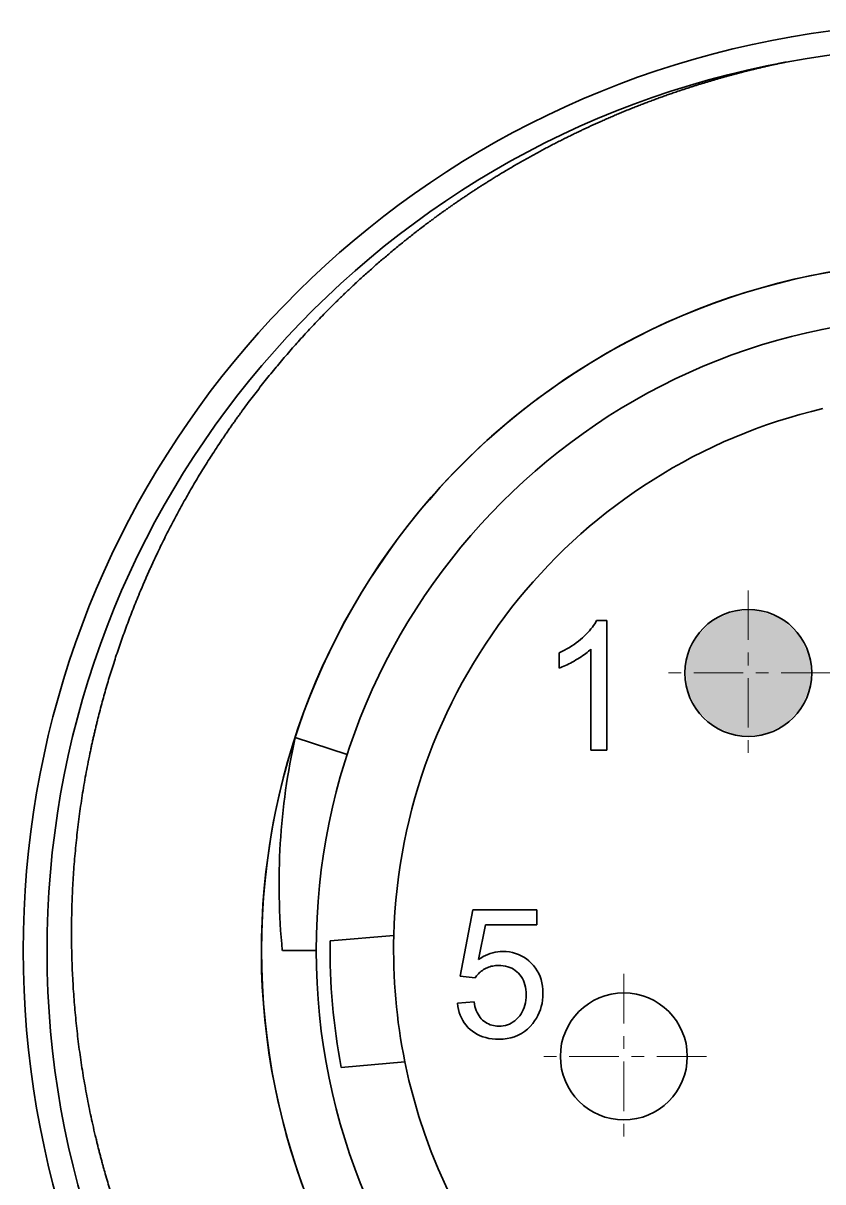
# Model space of a CAD drawing. Extents: x 23 to 417, y 3 to 294.
# Drawn here: x 234.6 to 240.9, y 79.04 to 88.16 of the extents above; entities that cross this region are included whole.
import ezdxf

# ---------------------------------------------------------------- set-up
doc = ezdxf.new("R2010")
doc.units = 0
doc.linetypes.add('DASHDOT', pattern=[18.5, 12, -3, 0.5, -3])
doc.layers.get('0').update_dxf_attribs({"lineweight": 13})

# ---------------------------------------------------------------- blocks, each defined once
blk = doc.blocks.new('BLOCK2358')
at = {"color": 7, "linetype": 'DASHDOT', "lineweight": 13, "ltscale": 0.0325}
for p, q in [((141.0022, 15.7128), (141.0022, 14.4128)), ((141.6522, 15.0628), (140.3522, 15.0628))]:
    blk.add_line(p, q, dxfattribs=at)
blk = doc.blocks.new('BLOCK2359')
at = {"color": 7, "linetype": 'DASHDOT', "lineweight": 13, "ltscale": 0.0325}
for p, q in [((140.0214, 12.6941), (140.0214, 11.3941)), ((140.6714, 12.0441), (139.3714, 12.0441))]:
    blk.add_line(p, q, dxfattribs=at)
blk = doc.blocks.new('BLOCK2363')
at = {"color": 7, "lineweight": 5}
for points in [[(140.516, 14.9461), (140.7083, 15.4673), (141.0804, 15.5566), (140.8855, 15.549)], [(140.516, 14.9461), (141.0804, 15.5566), (141.4067, 15.3567), (141.2635, 15.4891)], [(140.516, 14.9461), (140.5084, 15.141), (140.7083, 15.4673), (140.5759, 15.3241)], [(140.516, 14.9461), (141.4067, 15.3567), (141.496, 14.9846), (141.4884, 15.1795)], [(140.516, 14.9461), (141.496, 14.9846), (141.2961, 14.6583), (141.4285, 14.8016)], [(140.516, 14.9461), (141.2961, 14.6583), (140.924, 14.569), (141.1189, 14.5766)], [(140.516, 14.9461), (140.924, 14.569), (140.5977, 14.7689), (140.741, 14.6365)]]:
    blk.add_solid(points, dxfattribs=at)

msp = doc.modelspace()

# ---------------------------------------------------------------- linework, layer by layer
at = {"color": 7, "lineweight": 35, "ltscale": 0.000463128}
msp.add_line((239.0461, 83.3631), (239.0586, 83.3768), dxfattribs=at)
at = {"color": 7, "lineweight": 35, "ltscale": 0.000446573}
msp.add_line((239.0586, 83.3768), (239.0701, 83.3905), dxfattribs=at)
at = {"color": 7, "lineweight": 35, "ltscale": 0.000430608}
msp.add_line((239.0701, 83.3905), (239.0808, 83.404), dxfattribs=at)
at = {"color": 7, "lineweight": 35, "ltscale": 0.000414783}
msp.add_line((239.0808, 83.404), (239.0905, 83.4175), dxfattribs=at)
at = {"color": 7, "lineweight": 35, "ltscale": 0.000400413}
msp.add_line((239.0905, 83.4175), (239.0993, 83.4309), dxfattribs=at)
at = {"color": 7, "lineweight": 35, "ltscale": 0.000386326}
msp.add_line((239.0993, 83.4309), (239.1072, 83.4441), dxfattribs=at)
at = {"color": 7, "lineweight": 35, "ltscale": 0.00037327}
msp.add_line((239.1072, 83.4441), (239.1141, 83.4574), dxfattribs=at)
at = {"color": 7, "lineweight": 35, "ltscale": 0.00201}
msp.add_line((239.1141, 83.4574), (239.1945, 83.4574), dxfattribs=at)
at = {"color": 7, "lineweight": 35, "ltscale": 0.025504}
msp.add_line((239.1945, 83.4574), (239.1945, 82.4372), dxfattribs=at)
at = {"color": 7, "lineweight": 35, "ltscale": 0.000533963}
msp.add_line((238.9539, 83.2814), (238.9709, 83.2944), dxfattribs=at)
at = {"color": 7, "lineweight": 35, "ltscale": 0.000530347}
msp.add_line((238.9709, 83.2944), (238.9873, 83.3077), dxfattribs=at)
at = {"color": 7, "lineweight": 35, "ltscale": 0.000526454}
msp.add_line((238.9873, 83.3077), (239.0033, 83.3215), dxfattribs=at)
at = {"color": 7, "lineweight": 35, "ltscale": 0.000516238}
msp.add_line((239.0033, 83.3215), (239.0185, 83.3355), dxfattribs=at)
at = {"color": 7, "lineweight": 35, "ltscale": 0.000497737}
msp.add_line((239.0185, 83.3355), (239.0327, 83.3494), dxfattribs=at)
at = {"color": 7, "lineweight": 35, "ltscale": 0.000480209}
msp.add_line((239.0327, 83.3494), (239.0461, 83.3631), dxfattribs=at)
at = {"color": 7, "lineweight": 35, "ltscale": 0.000574449}
msp.add_line((238.8203, 83.2023), (238.841, 83.2124), dxfattribs=at)
at = {"color": 7, "lineweight": 35, "ltscale": 0.003015}
msp.add_line((238.8203, 83.0817), (238.8203, 83.2023), dxfattribs=at)
at = {"color": 7, "lineweight": 35, "ltscale": 0.000567371}
msp.add_line((238.841, 83.2124), (238.8611, 83.2228), dxfattribs=at)
at = {"color": 7, "lineweight": 35, "ltscale": 0.000560698}
msp.add_line((238.8611, 83.2228), (238.8807, 83.2337), dxfattribs=at)
at = {"color": 7, "lineweight": 35, "ltscale": 0.000554501}
msp.add_line((238.8807, 83.2337), (238.8998, 83.245), dxfattribs=at)
at = {"color": 7, "lineweight": 35, "ltscale": 0.000548822}
msp.add_line((238.8998, 83.245), (238.9184, 83.2567), dxfattribs=at)
at = {"color": 7, "lineweight": 35, "ltscale": 0.000543391}
msp.add_line((238.9184, 83.2567), (238.9364, 83.2689), dxfattribs=at)
at = {"color": 7, "lineweight": 35, "ltscale": 0.000538303}
msp.add_line((238.9364, 83.2689), (238.9539, 83.2814), dxfattribs=at)
at = {"color": 7, "lineweight": 35, "ltscale": 0.000359498}
msp.add_line((239.0293, 83.1977), (239.0177, 83.1892), dxfattribs=at)
at = {"color": 7, "lineweight": 35, "ltscale": 0.000348414}
msp.add_line((239.0402, 83.2063), (239.0293, 83.1977), dxfattribs=at)
at = {"color": 7, "lineweight": 35, "ltscale": 0.000337799}
msp.add_line((239.0506, 83.2149), (239.0402, 83.2063), dxfattribs=at)
at = {"color": 7, "lineweight": 35, "ltscale": 0.000326614}
msp.add_line((239.0605, 83.2235), (239.0506, 83.2149), dxfattribs=at)
at = {"color": 7, "lineweight": 35, "ltscale": 0.000316237}
msp.add_line((239.0698, 83.2321), (239.0605, 83.2235), dxfattribs=at)
at = {"color": 7, "lineweight": 35, "ltscale": 0.019873}
msp.add_line((239.0698, 82.4372), (239.0698, 83.2321), dxfattribs=at)
at = {"color": 7, "lineweight": 35, "ltscale": 0.00034861}
msp.add_line((238.8692, 83.1023), (238.8566, 83.0966), dxfattribs=at)
at = {"color": 7, "lineweight": 35, "ltscale": 0.000359883}
msp.add_line((238.8822, 83.1086), (238.8692, 83.1023), dxfattribs=at)
at = {"color": 7, "lineweight": 35, "ltscale": 0.000371617}
msp.add_line((238.8955, 83.1152), (238.8822, 83.1086), dxfattribs=at)
at = {"color": 7, "lineweight": 35, "ltscale": 0.000382919}
msp.add_line((238.9091, 83.1223), (238.8955, 83.1152), dxfattribs=at)
at = {"color": 7, "lineweight": 35, "ltscale": 0.00039455}
msp.add_line((238.923, 83.1299), (238.9091, 83.1223), dxfattribs=at)
at = {"color": 7, "lineweight": 35, "ltscale": 0.000406558}
msp.add_line((238.9372, 83.1378), (238.923, 83.1299), dxfattribs=at)
at = {"color": 7, "lineweight": 35, "ltscale": 0.000417798}
msp.add_line((238.9516, 83.1462), (238.9372, 83.1378), dxfattribs=at)
at = {"color": 7, "lineweight": 35, "ltscale": 0.000418235}
msp.add_line((238.966, 83.1548), (238.9516, 83.1462), dxfattribs=at)
at = {"color": 7, "lineweight": 35, "ltscale": 0.000405852}
msp.add_line((238.9797, 83.1634), (238.966, 83.1548), dxfattribs=at)
at = {"color": 7, "lineweight": 35, "ltscale": 0.0003942}
msp.add_line((238.993, 83.172), (238.9797, 83.1634), dxfattribs=at)
at = {"color": 7, "lineweight": 35, "ltscale": 0.000382588}
msp.add_line((239.0056, 83.1805), (238.993, 83.172), dxfattribs=at)
at = {"color": 7, "lineweight": 35, "ltscale": 0.000371033}
msp.add_line((239.0177, 83.1892), (239.0056, 83.1805), dxfattribs=at)
at = {"color": 7, "lineweight": 35, "ltscale": 0.000315779}
msp.add_line((238.8321, 83.0862), (238.8203, 83.0817), dxfattribs=at)
at = {"color": 7, "lineweight": 35, "ltscale": 0.00032609}
msp.add_line((238.8442, 83.0912), (238.8321, 83.0862), dxfattribs=at)
at = {"color": 7, "lineweight": 35, "ltscale": 0.000337971}
msp.add_line((238.8566, 83.0966), (238.8442, 83.0912), dxfattribs=at)
at = {"color": 7, "lineweight": 35, "ltscale": 0.010794}
msp.add_line((236.7397, 82.5352), (237.1504, 82.4018), dxfattribs=at)
at = {"color": 7, "lineweight": 35, "ltscale": 0.003119}
msp.add_line((239.1945, 82.4372), (239.0698, 82.4372), dxfattribs=at)
at = {"color": 7, "lineweight": 35, "ltscale": 0.013276}
msp.add_line((238.0399, 80.6582), (238.1383, 81.18), dxfattribs=at)
at = {"color": 7, "lineweight": 35, "ltscale": 0.012631}
msp.add_line((238.1383, 81.18), (238.6436, 81.18), dxfattribs=at)
at = {"color": 7, "lineweight": 35, "ltscale": 0.00298}
msp.add_line((238.6436, 81.18), (238.6436, 81.0608), dxfattribs=at)
at = {"color": 7, "lineweight": 35, "ltscale": 0.006963}
msp.add_line((238.2382, 81.0608), (238.1834, 80.7878), dxfattribs=at)
at = {"color": 7, "lineweight": 35, "ltscale": 0.010136}
msp.add_line((238.6436, 81.0608), (238.2382, 81.0608), dxfattribs=at)
at = {"color": 7, "lineweight": 35, "ltscale": 0.012574}
for p, q in [((237.5168, 80.9784), (237.0157, 80.9346)), ((237.6039, 79.9822), (237.1029, 79.9384))]:
    msp.add_line(p, q, dxfattribs=at)
at = {"color": 7, "lineweight": 35, "ltscale": 0.006675}
msp.add_line((236.6386, 80.8597), (236.9056, 80.8597), dxfattribs=at)
at = {"color": 7, "lineweight": 35, "ltscale": 0.000526063}
msp.add_line((238.2204, 80.8107), (238.2391, 80.8203), dxfattribs=at)
at = {"color": 7, "lineweight": 35, "ltscale": 0.000516667}
msp.add_line((238.2391, 80.8203), (238.258, 80.8286), dxfattribs=at)
at = {"color": 7, "lineweight": 35, "ltscale": 0.000508592}
msp.add_line((238.258, 80.8286), (238.2771, 80.8356), dxfattribs=at)
at = {"color": 7, "lineweight": 35, "ltscale": 0.000503019}
msp.add_line((238.2771, 80.8356), (238.2964, 80.8413), dxfattribs=at)
at = {"color": 7, "lineweight": 35, "ltscale": 0.000499421}
msp.add_line((238.2964, 80.8413), (238.3159, 80.8458), dxfattribs=at)
at = {"color": 7, "lineweight": 35, "ltscale": 0.000497505}
msp.add_line((238.3159, 80.8458), (238.3355, 80.849), dxfattribs=at)
at = {"color": 7, "lineweight": 35, "ltscale": 0.000497994}
msp.add_line((238.3355, 80.849), (238.3554, 80.8509), dxfattribs=at)
at = {"color": 7, "lineweight": 35, "ltscale": 0.000500607}
msp.add_line((238.3554, 80.8509), (238.3754, 80.8515), dxfattribs=at)
at = {"color": 7, "lineweight": 35, "ltscale": 0.000655414}
msp.add_line((238.3754, 80.8515), (238.4016, 80.8506), dxfattribs=at)
at = {"color": 7, "lineweight": 35, "ltscale": 0.000637846}
msp.add_line((238.4016, 80.8506), (238.4269, 80.8478), dxfattribs=at)
at = {"color": 7, "lineweight": 35, "ltscale": 0.000624242}
msp.add_line((238.4269, 80.8478), (238.4515, 80.8432), dxfattribs=at)
at = {"color": 7, "lineweight": 35, "ltscale": 0.000613752}
msp.add_line((238.4515, 80.8432), (238.4752, 80.8368), dxfattribs=at)
at = {"color": 7, "lineweight": 35, "ltscale": 0.000608483}
msp.add_line((238.4752, 80.8368), (238.498, 80.8285), dxfattribs=at)
at = {"color": 7, "lineweight": 35, "ltscale": 0.000606275}
msp.add_line((238.498, 80.8285), (238.5201, 80.8183), dxfattribs=at)
at = {"color": 7, "lineweight": 35, "ltscale": 0.000550599}
msp.add_line((238.1834, 80.7878), (238.2018, 80.7999), dxfattribs=at)
at = {"color": 7, "lineweight": 35, "ltscale": 0.00053757}
msp.add_line((238.2018, 80.7999), (238.2204, 80.8107), dxfattribs=at)
at = {"color": 7, "lineweight": 35, "ltscale": 0.000277071}
msp.add_line((238.2635, 80.7279), (238.2532, 80.7238), dxfattribs=at)
at = {"color": 7, "lineweight": 35, "ltscale": 0.000277853}
msp.add_line((238.274, 80.7315), (238.2635, 80.7279), dxfattribs=at)
at = {"color": 7, "lineweight": 35, "ltscale": 0.000279296}
msp.add_line((238.2848, 80.7345), (238.274, 80.7315), dxfattribs=at)
at = {"color": 7, "lineweight": 35, "ltscale": 0.000281602}
msp.add_line((238.2957, 80.7369), (238.2848, 80.7345), dxfattribs=at)
at = {"color": 7, "lineweight": 35, "ltscale": 0.000285016}
msp.add_line((238.307, 80.7389), (238.2957, 80.7369), dxfattribs=at)
at = {"color": 7, "lineweight": 35, "ltscale": 0.000288858}
msp.add_line((238.3185, 80.7402), (238.307, 80.7389), dxfattribs=at)
at = {"color": 7, "lineweight": 35, "ltscale": 0.000293354}
msp.add_line((238.3302, 80.7411), (238.3185, 80.7402), dxfattribs=at)
at = {"color": 7, "lineweight": 35, "ltscale": 0.000298497}
msp.add_line((238.3421, 80.7413), (238.3302, 80.7411), dxfattribs=at)
at = {"color": 7, "lineweight": 35, "ltscale": 0.000476185}
msp.add_line((238.3611, 80.7407), (238.3421, 80.7413), dxfattribs=at)
at = {"color": 7, "lineweight": 35, "ltscale": 0.000459686}
msp.add_line((238.3794, 80.7389), (238.3611, 80.7407), dxfattribs=at)
at = {"color": 7, "lineweight": 35, "ltscale": 0.00044546}
msp.add_line((238.397, 80.7358), (238.3794, 80.7389), dxfattribs=at)
at = {"color": 7, "lineweight": 35, "ltscale": 0.000433737}
msp.add_line((238.4138, 80.7315), (238.397, 80.7358), dxfattribs=at)
at = {"color": 7, "lineweight": 35, "ltscale": 0.000425184}
msp.add_line((238.4299, 80.7259), (238.4138, 80.7315), dxfattribs=at)
at = {"color": 7, "lineweight": 35, "ltscale": 0.000608989}
msp.add_line((238.5201, 80.8183), (238.5413, 80.8064), dxfattribs=at)
at = {"color": 7, "lineweight": 35, "ltscale": 0.000615846}
msp.add_line((238.5413, 80.8064), (238.5617, 80.7925), dxfattribs=at)
at = {"color": 7, "lineweight": 35, "ltscale": 0.000626099}
msp.add_line((238.5617, 80.7925), (238.5812, 80.7769), dxfattribs=at)
at = {"color": 7, "lineweight": 35, "ltscale": 0.000640577}
msp.add_line((238.5812, 80.7769), (238.5999, 80.7593), dxfattribs=at)
at = {"color": 7, "lineweight": 35, "ltscale": 0.000642983}
msp.add_line((238.5999, 80.7593), (238.6173, 80.7404), dxfattribs=at)
at = {"color": 7, "lineweight": 35, "ltscale": 0.000633909}
msp.add_line((238.6173, 80.7404), (238.6328, 80.7204), dxfattribs=at)
at = {"color": 7, "lineweight": 35, "ltscale": 0.002953}
msp.add_line((238.1571, 80.6429), (238.0399, 80.6582), dxfattribs=at)
at = {"color": 7, "lineweight": 35, "ltscale": 0.00025809}
msp.add_line((238.1628, 80.6515), (238.1571, 80.6429), dxfattribs=at)
at = {"color": 7, "lineweight": 35, "ltscale": 0.00025749}
msp.add_line((238.169, 80.6597), (238.1628, 80.6515), dxfattribs=at)
at = {"color": 7, "lineweight": 35, "ltscale": 0.000257612}
msp.add_line((238.1756, 80.6677), (238.169, 80.6597), dxfattribs=at)
at = {"color": 7, "lineweight": 35, "ltscale": 0.000257817}
msp.add_line((238.1826, 80.6752), (238.1756, 80.6677), dxfattribs=at)
at = {"color": 7, "lineweight": 35, "ltscale": 0.000259831}
msp.add_line((238.19, 80.6825), (238.1826, 80.6752), dxfattribs=at)
at = {"color": 7, "lineweight": 35, "ltscale": 0.000261613}
msp.add_line((238.1978, 80.6894), (238.19, 80.6825), dxfattribs=at)
at = {"color": 7, "lineweight": 35, "ltscale": 0.000264166}
msp.add_line((238.2061, 80.6961), (238.1978, 80.6894), dxfattribs=at)
at = {"color": 7, "lineweight": 35, "ltscale": 0.000267773}
msp.add_line((238.2147, 80.7023), (238.2061, 80.6961), dxfattribs=at)
at = {"color": 7, "lineweight": 35, "ltscale": 0.000271409}
msp.add_line((238.2238, 80.7083), (238.2147, 80.7023), dxfattribs=at)
at = {"color": 7, "lineweight": 35, "ltscale": 0.00027633}
msp.add_line((238.2333, 80.714), (238.2238, 80.7083), dxfattribs=at)
at = {"color": 7, "lineweight": 35, "ltscale": 0.000277568}
msp.add_line((238.2431, 80.7192), (238.2333, 80.714), dxfattribs=at)
at = {"color": 7, "lineweight": 35, "ltscale": 0.000277113}
msp.add_line((238.2532, 80.7238), (238.2431, 80.7192), dxfattribs=at)
at = {"color": 7, "lineweight": 35, "ltscale": 0.000419216}
msp.add_line((238.4452, 80.7191), (238.4299, 80.7259), dxfattribs=at)
at = {"color": 7, "lineweight": 35, "ltscale": 0.000415783}
msp.add_line((238.4598, 80.7111), (238.4452, 80.7191), dxfattribs=at)
at = {"color": 7, "lineweight": 35, "ltscale": 0.000416313}
msp.add_line((238.4736, 80.7019), (238.4598, 80.7111), dxfattribs=at)
at = {"color": 7, "lineweight": 35, "ltscale": 0.000419411}
msp.add_line((238.4867, 80.6914), (238.4736, 80.7019), dxfattribs=at)
at = {"color": 7, "lineweight": 35, "ltscale": 0.000426053}
msp.add_line((238.4991, 80.6796), (238.4867, 80.6914), dxfattribs=at)
at = {"color": 7, "lineweight": 35, "ltscale": 0.000427973}
msp.add_line((238.5105, 80.6669), (238.4991, 80.6796), dxfattribs=at)
at = {"color": 7, "lineweight": 35, "ltscale": 0.000426798}
msp.add_line((238.5207, 80.6532), (238.5105, 80.6669), dxfattribs=at)
at = {"color": 7, "lineweight": 35, "ltscale": 0.000428428}
msp.add_line((238.5297, 80.6386), (238.5207, 80.6532), dxfattribs=at)
at = {"color": 7, "lineweight": 35, "ltscale": 0.000433481}
msp.add_line((238.5375, 80.6231), (238.5297, 80.6386), dxfattribs=at)
at = {"color": 7, "lineweight": 35, "ltscale": 0.000628779}
msp.add_line((238.6328, 80.7204), (238.6466, 80.6993), dxfattribs=at)
at = {"color": 7, "lineweight": 35, "ltscale": 0.000627547}
msp.add_line((238.6466, 80.6993), (238.6585, 80.6772), dxfattribs=at)
at = {"color": 7, "lineweight": 35, "ltscale": 0.000631667}
msp.add_line((238.6585, 80.6772), (238.6685, 80.654), dxfattribs=at)
at = {"color": 7, "lineweight": 35, "ltscale": 0.00063979}
msp.add_line((238.6685, 80.654), (238.6768, 80.6298), dxfattribs=at)
at = {"color": 7, "lineweight": 35, "ltscale": 0.000441551}
msp.add_line((238.544, 80.6067), (238.5375, 80.6231), dxfattribs=at)
at = {"color": 7, "lineweight": 35, "ltscale": 0.000453053}
msp.add_line((238.5494, 80.5894), (238.544, 80.6067), dxfattribs=at)
at = {"color": 7, "lineweight": 35, "ltscale": 0.000466609}
msp.add_line((238.5536, 80.5712), (238.5494, 80.5894), dxfattribs=at)
at = {"color": 7, "lineweight": 35, "ltscale": 0.000483318}
msp.add_line((238.5566, 80.5521), (238.5536, 80.5712), dxfattribs=at)
at = {"color": 7, "lineweight": 35, "ltscale": 0.000501991}
msp.add_line((238.5584, 80.5321), (238.5566, 80.5521), dxfattribs=at)
at = {"color": 7, "lineweight": 35, "ltscale": 0.000652082}
msp.add_line((238.6768, 80.6298), (238.6832, 80.6045), dxfattribs=at)
at = {"color": 7, "lineweight": 35, "ltscale": 0.000668325}
msp.add_line((238.6832, 80.6045), (238.6877, 80.5782), dxfattribs=at)
at = {"color": 7, "lineweight": 35, "ltscale": 0.000687883}
msp.add_line((238.6877, 80.5782), (238.6905, 80.5508), dxfattribs=at)
at = {"color": 7, "lineweight": 35, "ltscale": 0.000711567}
msp.add_line((238.6905, 80.5508), (238.6914, 80.5223), dxfattribs=at)
at = {"color": 7, "lineweight": 35, "ltscale": 0.003286}
msp.add_line((238.0178, 80.444), (238.1487, 80.4551), dxfattribs=at)
at = {"color": 7, "lineweight": 35, "ltscale": 0.000473828}
msp.add_line((238.1487, 80.4551), (238.152, 80.4364), dxfattribs=at)
at = {"color": 7, "lineweight": 35, "ltscale": 0.000511729}
msp.add_line((238.5534, 80.4479), (238.5565, 80.4681), dxfattribs=at)
at = {"color": 7, "lineweight": 35, "ltscale": 0.000530312}
msp.add_line((238.5565, 80.4681), (238.5584, 80.4892), dxfattribs=at)
at = {"color": 7, "lineweight": 35, "ltscale": 0.000522265}
msp.add_line((238.559, 80.5112), (238.5584, 80.5321), dxfattribs=at)
at = {"color": 7, "lineweight": 35, "ltscale": 0.000550596}
msp.add_line((238.5584, 80.4892), (238.559, 80.5112), dxfattribs=at)
at = {"color": 7, "lineweight": 35, "ltscale": 0.000650848}
msp.add_line((238.6882, 80.4687), (238.6842, 80.4429), dxfattribs=at)
at = {"color": 7, "lineweight": 35, "ltscale": 0.000664315}
msp.add_line((238.6906, 80.4951), (238.6882, 80.4687), dxfattribs=at)
at = {"color": 7, "lineweight": 35, "ltscale": 0.000680486}
msp.add_line((238.6914, 80.5223), (238.6906, 80.4951), dxfattribs=at)
at = {"color": 7, "lineweight": 35, "ltscale": 0.000633444}
msp.add_line((238.021, 80.4189), (238.0178, 80.444), dxfattribs=at)
at = {"color": 7, "lineweight": 35, "ltscale": 0.000614696}
msp.add_line((238.0258, 80.3948), (238.021, 80.4189), dxfattribs=at)
at = {"color": 7, "lineweight": 35, "ltscale": 0.000598616}
msp.add_line((238.032, 80.3716), (238.0258, 80.3948), dxfattribs=at)
at = {"color": 7, "lineweight": 35, "ltscale": 0.000585791}
msp.add_line((238.0398, 80.3495), (238.032, 80.3716), dxfattribs=at)
at = {"color": 7, "lineweight": 35, "ltscale": 0.000454181}
msp.add_line((238.152, 80.4364), (238.1561, 80.4187), dxfattribs=at)
at = {"color": 7, "lineweight": 35, "ltscale": 0.000435604}
msp.add_line((238.1561, 80.4187), (238.1609, 80.402), dxfattribs=at)
at = {"color": 7, "lineweight": 35, "ltscale": 0.000419478}
msp.add_line((238.1609, 80.402), (238.1665, 80.3862), dxfattribs=at)
at = {"color": 7, "lineweight": 35, "ltscale": 0.000404031}
msp.add_line((238.1665, 80.3862), (238.1729, 80.3713), dxfattribs=at)
at = {"color": 7, "lineweight": 35, "ltscale": 0.000390872}
msp.add_line((238.1729, 80.3713), (238.1801, 80.3574), dxfattribs=at)
at = {"color": 7, "lineweight": 35, "ltscale": 0.000459239}
msp.add_line((238.5191, 80.36), (238.5285, 80.3758), dxfattribs=at)
at = {"color": 7, "lineweight": 35, "ltscale": 0.000463667}
msp.add_line((238.5285, 80.3758), (238.5366, 80.3925), dxfattribs=at)
at = {"color": 7, "lineweight": 35, "ltscale": 0.00047187}
msp.add_line((238.5366, 80.3925), (238.5434, 80.4101), dxfattribs=at)
at = {"color": 7, "lineweight": 35, "ltscale": 0.000482448}
msp.add_line((238.5434, 80.4101), (238.549, 80.4285), dxfattribs=at)
at = {"color": 7, "lineweight": 35, "ltscale": 0.000495887}
msp.add_line((238.549, 80.4285), (238.5534, 80.4479), dxfattribs=at)
at = {"color": 7, "lineweight": 35, "ltscale": 0.000625353}
msp.add_line((238.6625, 80.3703), (238.652, 80.3476), dxfattribs=at)
at = {"color": 7, "lineweight": 35, "ltscale": 0.000626772}
msp.add_line((238.6713, 80.3938), (238.6625, 80.3703), dxfattribs=at)
at = {"color": 7, "lineweight": 35, "ltscale": 0.000631754}
msp.add_line((238.6785, 80.418), (238.6713, 80.3938), dxfattribs=at)
at = {"color": 7, "lineweight": 35, "ltscale": 0.000639641}
msp.add_line((238.6842, 80.4429), (238.6785, 80.418), dxfattribs=at)
at = {"color": 7, "lineweight": 35, "ltscale": 0.000575655}
msp.add_line((238.049, 80.3284), (238.0398, 80.3495), dxfattribs=at)
at = {"color": 7, "lineweight": 35, "ltscale": 0.000569619}
msp.add_line((238.0598, 80.3084), (238.049, 80.3284), dxfattribs=at)
at = {"color": 7, "lineweight": 35, "ltscale": 0.000566766}
msp.add_line((238.0721, 80.2893), (238.0598, 80.3084), dxfattribs=at)
at = {"color": 7, "lineweight": 35, "ltscale": 0.000567656}
msp.add_line((238.0859, 80.2713), (238.0721, 80.2893), dxfattribs=at)
at = {"color": 7, "lineweight": 35, "ltscale": 0.000379537}
msp.add_line((238.1801, 80.3574), (238.188, 80.3445), dxfattribs=at)
at = {"color": 7, "lineweight": 35, "ltscale": 0.00037028}
msp.add_line((238.188, 80.3445), (238.1967, 80.3325), dxfattribs=at)
at = {"color": 7, "lineweight": 35, "ltscale": 0.000363418}
msp.add_line((238.1967, 80.3325), (238.2061, 80.3214), dxfattribs=at)
at = {"color": 7, "lineweight": 35, "ltscale": 0.000359558}
msp.add_line((238.2061, 80.3214), (238.2163, 80.3113), dxfattribs=at)
at = {"color": 7, "lineweight": 35, "ltscale": 0.000354481}
msp.add_line((238.2163, 80.3113), (238.2271, 80.3021), dxfattribs=at)
at = {"color": 7, "lineweight": 35, "ltscale": 0.000347916}
msp.add_line((238.2271, 80.3021), (238.2384, 80.294), dxfattribs=at)
at = {"color": 7, "lineweight": 35, "ltscale": 0.00034354}
msp.add_line((238.2384, 80.294), (238.2501, 80.2867), dxfattribs=at)
at = {"color": 7, "lineweight": 35, "ltscale": 0.000341497}
msp.add_line((238.2501, 80.2867), (238.2622, 80.2805), dxfattribs=at)
at = {"color": 7, "lineweight": 35, "ltscale": 0.000340751}
msp.add_line((238.2622, 80.2805), (238.2748, 80.2752), dxfattribs=at)
at = {"color": 7, "lineweight": 35, "ltscale": 0.000342677}
msp.add_line((238.2748, 80.2752), (238.2878, 80.2708), dxfattribs=at)
at = {"color": 7, "lineweight": 35, "ltscale": 0.000419534}
msp.add_line((238.3957, 80.2692), (238.4118, 80.274), dxfattribs=at)
at = {"color": 7, "lineweight": 35, "ltscale": 0.000416931}
msp.add_line((238.4118, 80.274), (238.4273, 80.2801), dxfattribs=at)
at = {"color": 7, "lineweight": 35, "ltscale": 0.000418076}
msp.add_line((238.4273, 80.2801), (238.4423, 80.2876), dxfattribs=at)
at = {"color": 7, "lineweight": 35, "ltscale": 0.000422537}
msp.add_line((238.4423, 80.2876), (238.4567, 80.2964), dxfattribs=at)
at = {"color": 7, "lineweight": 35, "ltscale": 0.000430007}
msp.add_line((238.4567, 80.2964), (238.4706, 80.3066), dxfattribs=at)
at = {"color": 7, "lineweight": 35, "ltscale": 0.000440692}
msp.add_line((238.4706, 80.3066), (238.4839, 80.3181), dxfattribs=at)
at = {"color": 7, "lineweight": 35, "ltscale": 0.000453585}
msp.add_line((238.4839, 80.3181), (238.4966, 80.3311), dxfattribs=at)
at = {"color": 7, "lineweight": 35, "ltscale": 0.000458984}
msp.add_line((238.4966, 80.3311), (238.5085, 80.3451), dxfattribs=at)
at = {"color": 7, "lineweight": 35, "ltscale": 0.000457485}
msp.add_line((238.5085, 80.3451), (238.5191, 80.36), dxfattribs=at)
at = {"color": 7, "lineweight": 35, "ltscale": 0.000774344}
msp.add_line((238.611, 80.2839), (238.5908, 80.2605), dxfattribs=at)
at = {"color": 7, "lineweight": 35, "ltscale": 0.000638572}
msp.add_line((238.6263, 80.3044), (238.611, 80.2839), dxfattribs=at)
at = {"color": 7, "lineweight": 35, "ltscale": 0.000630956}
msp.add_line((238.6399, 80.3256), (238.6263, 80.3044), dxfattribs=at)
at = {"color": 7, "lineweight": 35, "ltscale": 0.000626527}
msp.add_line((238.652, 80.3476), (238.6399, 80.3256), dxfattribs=at)
at = {"color": 7, "lineweight": 35, "ltscale": 0.000572282}
msp.add_line((238.1011, 80.2542), (238.0859, 80.2713), dxfattribs=at)
at = {"color": 7, "lineweight": 35, "ltscale": 0.000580352}
msp.add_line((238.1179, 80.2382), (238.1011, 80.2542), dxfattribs=at)
at = {"color": 7, "lineweight": 35, "ltscale": 0.000582258}
msp.add_line((238.1359, 80.2234), (238.1179, 80.2382), dxfattribs=at)
at = {"color": 7, "lineweight": 35, "ltscale": 0.000579681}
msp.add_line((238.155, 80.2102), (238.1359, 80.2234), dxfattribs=at)
at = {"color": 7, "lineweight": 35, "ltscale": 0.000580192}
msp.add_line((238.1751, 80.1986), (238.155, 80.2102), dxfattribs=at)
at = {"color": 7, "lineweight": 35, "ltscale": 0.000584726}
msp.add_line((238.1962, 80.1885), (238.1751, 80.1986), dxfattribs=at)
at = {"color": 7, "lineweight": 35, "ltscale": 0.000592876}
msp.add_line((238.2183, 80.18), (238.1962, 80.1885), dxfattribs=at)
at = {"color": 7, "lineweight": 35, "ltscale": 0.000346505}
msp.add_line((238.2878, 80.2708), (238.3012, 80.2675), dxfattribs=at)
at = {"color": 7, "lineweight": 35, "ltscale": 0.000352426}
msp.add_line((238.3012, 80.2675), (238.3151, 80.2651), dxfattribs=at)
at = {"color": 7, "lineweight": 35, "ltscale": 0.000359545}
msp.add_line((238.3151, 80.2651), (238.3294, 80.2636), dxfattribs=at)
at = {"color": 7, "lineweight": 35, "ltscale": 0.000368775}
msp.add_line((238.3294, 80.2636), (238.3442, 80.2631), dxfattribs=at)
at = {"color": 7, "lineweight": 35, "ltscale": 0.000444076}
msp.add_line((238.3442, 80.2631), (238.3619, 80.2638), dxfattribs=at)
at = {"color": 7, "lineweight": 35, "ltscale": 0.000432474}
msp.add_line((238.3619, 80.2638), (238.3791, 80.2658), dxfattribs=at)
at = {"color": 7, "lineweight": 35, "ltscale": 0.000424424}
msp.add_line((238.3791, 80.2658), (238.3957, 80.2692), dxfattribs=at)
at = {"color": 7, "lineweight": 35, "ltscale": 0.000752142}
msp.add_line((238.468, 80.1803), (238.4392, 80.1717), dxfattribs=at)
at = {"color": 7, "lineweight": 35, "ltscale": 0.000738953}
msp.add_line((238.4954, 80.1914), (238.468, 80.1803), dxfattribs=at)
at = {"color": 7, "lineweight": 35, "ltscale": 0.00073241}
msp.add_line((238.5214, 80.205), (238.4954, 80.1914), dxfattribs=at)
at = {"color": 7, "lineweight": 35, "ltscale": 0.000732828}
msp.add_line((238.5459, 80.221), (238.5214, 80.205), dxfattribs=at)
at = {"color": 7, "lineweight": 35, "ltscale": 0.00074033}
msp.add_line((238.5691, 80.2395), (238.5459, 80.221), dxfattribs=at)
at = {"color": 7, "lineweight": 35, "ltscale": 0.000754303}
msp.add_line((238.5908, 80.2605), (238.5691, 80.2395), dxfattribs=at)
at = {"color": 7, "lineweight": 35, "ltscale": 0.0006041}
msp.add_line((238.2414, 80.173), (238.2183, 80.18), dxfattribs=at)
at = {"color": 7, "lineweight": 35, "ltscale": 0.000619258}
msp.add_line((238.2656, 80.1675), (238.2414, 80.173), dxfattribs=at)
at = {"color": 7, "lineweight": 35, "ltscale": 0.000636824}
msp.add_line((238.2908, 80.1637), (238.2656, 80.1675), dxfattribs=at)
at = {"color": 7, "lineweight": 35, "ltscale": 0.000657245}
msp.add_line((238.317, 80.1613), (238.2908, 80.1637), dxfattribs=at)
at = {"color": 7, "lineweight": 35, "ltscale": 0.000680463}
msp.add_line((238.3442, 80.1605), (238.317, 80.1613), dxfattribs=at)
at = {"color": 7, "lineweight": 35, "ltscale": 0.000828417}
msp.add_line((238.3773, 80.1618), (238.3442, 80.1605), dxfattribs=at)
at = {"color": 7, "lineweight": 35, "ltscale": 0.00079722}
msp.add_line((238.409, 80.1655), (238.3773, 80.1618), dxfattribs=at)
at = {"color": 7, "lineweight": 35, "ltscale": 0.000772105}
msp.add_line((238.4392, 80.1717), (238.409, 80.1655), dxfattribs=at)
at = {"color": 7, "lineweight": 35}
for centre, radius in [((241.8967, 80.8597), 5.4224), ((241.8967, 80.8597), 5.4224), ((241.8967, 80.8597), 4.9911), ((240.3097, 83.0441), 0.5), ((239.3288, 80.0254), 0.5)]:
    msp.add_circle(centre, radius, dxfattribs=at)
for centre, radius, start, end in [((241.8967, 80.8597), 7.3, 27.07507, 332.92493), ((241.8967, 80.8597), 7.112, 24.39575, 100.44058), ((241.8967, 80.8597), 7.112, 100.44071, 335.60425), ((241.8967, 80.8597), 5.4229, 36.25493, 215.51648), ((241.8967, 80.8597), 4.3815, 103.19302, 178.44735), ((241.8967, 80.8597), 5.4229, 216.27307, 395.53168), ((241.9326, 81.3822), 5.3199, 167.47994, 185.63662), ((241.8967, 80.8597), 4.8815, 179.12102, 190.87898), ((241.8967, 80.8597), 4.3815, 178.44735, 191.55265), ((241.8967, 80.8597), 4.3815, 191.55265, 313.44735)]:
    msp.add_arc(centre, radius, start, end, dxfattribs=at)
msp.add_open_spline([(240.6079, 87.854), (240.4804, 87.8279), (240.3535, 87.7988), (240.227, 87.7668), (239.9785, 87.6978), (239.733, 87.6177), (239.6125, 87.5754), (239.2661, 87.4446), (238.9229, 87.2884), (238.7019, 87.1763), (238.3757, 86.9924), (238.053, 86.7801), (237.9512, 86.71), (237.7517, 86.5655), (237.5544, 86.4088), (237.4575, 86.3283), (237.1732, 86.0813), (236.8995, 85.81), (236.7291, 85.6243), (236.3969, 85.2273), (236.1008, 84.8001), (235.9643, 84.5819), (235.7107, 84.1311), (235.4999, 83.6587), (235.4051, 83.4168), (235.2385, 82.9268), (235.1184, 82.4256), (235.0703, 82.1731), (234.9794, 81.5348), (234.9624, 80.8873), (234.9792, 80.504), (235.0527, 79.8624), (235.1988, 79.2373), (235.2689, 78.99), (235.4321, 78.5036), (235.6403, 78.0335), (235.7557, 77.8022), (236.1317, 77.1303), (236.5977, 76.5187), (236.9459, 76.141), (237.3817, 75.7482), (237.858, 75.4045), (237.9212, 75.3603), (237.985, 75.3169), (238.0495, 75.2744)], degree=5, knots=[0, 0, 0, 0, 0, 0, 1.080971, 1.080971, 1.080971, 2.137298, 2.137298, 2.137298, 4.133591, 4.133591, 4.133591, 5.056653, 5.056653, 5.056653, 5.95524, 5.95524, 5.95524, 7.723277, 7.723277, 7.723277, 9.478906, 9.478906, 9.478906, 11.242148, 11.242148, 11.242148, 13.002005, 13.002005, 13.002005, 15.646111, 15.646111, 15.646111, 17.405536, 17.405536, 17.405536, 19.168303, 19.168303, 19.168303, 22.691031, 22.691031, 22.691031, 23.222583, 23.222583, 23.222583, 23.222583, 23.222583, 23.222583], dxfattribs=at)

# ---------------------------------------------------------------- block references
at = {"lineweight": 0}
for name in ['BLOCK2358', 'BLOCK2363', 'BLOCK2359']:
    msp.add_blockref(name, (99.3074, 67.9813), dxfattribs=at)

doc.saveas('drawing.dxf')
